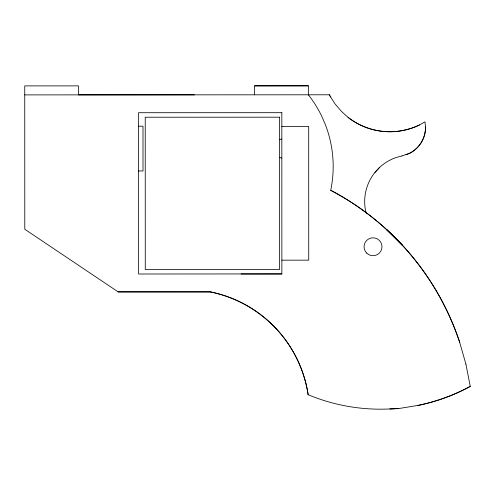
<?xml version="1.0" encoding="UTF-8"?>
<svg xmlns="http://www.w3.org/2000/svg" width="495" height="495" viewBox="0 0 495 495"><rect width="100%" height="100%" fill="white"/><g stroke="black" fill="none" stroke-linecap="round" stroke-linejoin="round"><path stroke-width="0.74" d="M374.944 172.452L379.349 167.675M330.697 97.02L329.268 94.774L334.985 103.845L341.581 111.53L348.103 117.389A67.957 67.957 0 0 0 419.525 124.944L424.951 121.826L425.539 126.968A29.1 29.1 0 0 1 409.755 153.227L401.989 155.919M406.03 154.811L409.73 153.221A29.1 29.1 0 0 0 425.514 126.961M279.471 139.739L281.674 139.015M402.014 155.925L395.876 157.596A46.641 46.641 0 0 0 379.325 167.669L374.919 172.439A46.641 46.641 0 0 0 365.279 209.094L366.275 213.24M398.45 408.536L389.837 408.944A188.149 188.149 0 0 1 308.15 394.732A123.818 123.818 0 0 0 210.214 291.901L118.119 291.871L24.787 229.247L24.75 85.895L78.495 85.883L78.495 94.861M389.837 409L398.45 408.592L417.873 405.417A188.149 188.149 0 0 0 470.25 386.366L470.25 386.422A188.149 188.149 0 0 1 417.873 405.473M254.603 94.78L254.603 85.827L308.348 85.814L308.348 94.823M254.603 85.87L308.348 85.827M329.28 94.792L24.75 94.892M78.742 94.879L194.442 94.848M281.828 112.687L138.513 112.718L138.55 274.007L281.865 273.914L281.828 112.742M138.513 126.188L142.993 126.182L143.006 170.967L138.526 170.973M281.828 126.435L308.701 126.429L308.738 260.16L281.865 260.166M241.028 273.983L281.865 273.97M118.119 291.926L210.214 291.901M279.458 157.323L281.649 158.054M465.9 364.153L459.676 342.274A266.551 266.551 0 0 0 330.716 190.309A116.059 116.059 0 0 0 325.097 123.954L321.719 116.22A116.059 116.059 0 0 0 308.348 94.768L308.348 94.78M465.9 364.091L470.25 386.422M330.716 190.309L330.716 190.321A266.551 266.551 0 0 1 459.676 342.293M308.15 394.732L308.15 394.787A123.818 123.818 0 0 0 210.214 291.846M419.5 124.938A67.957 67.957 0 0 1 348.078 117.383M279.588 117.191L145.233 117.222L145.27 269.497L279.626 269.466L279.588 117.191M402.41 245.303L386.31 229.315L402.41 245.328M366.684 253.1A8.96 8.96 0 0 0 381.67 249.078A8.96 8.96 0 0 0 370.699 238.114A8.96 8.96 0 0 0 366.684 253.1"/></g></svg>
